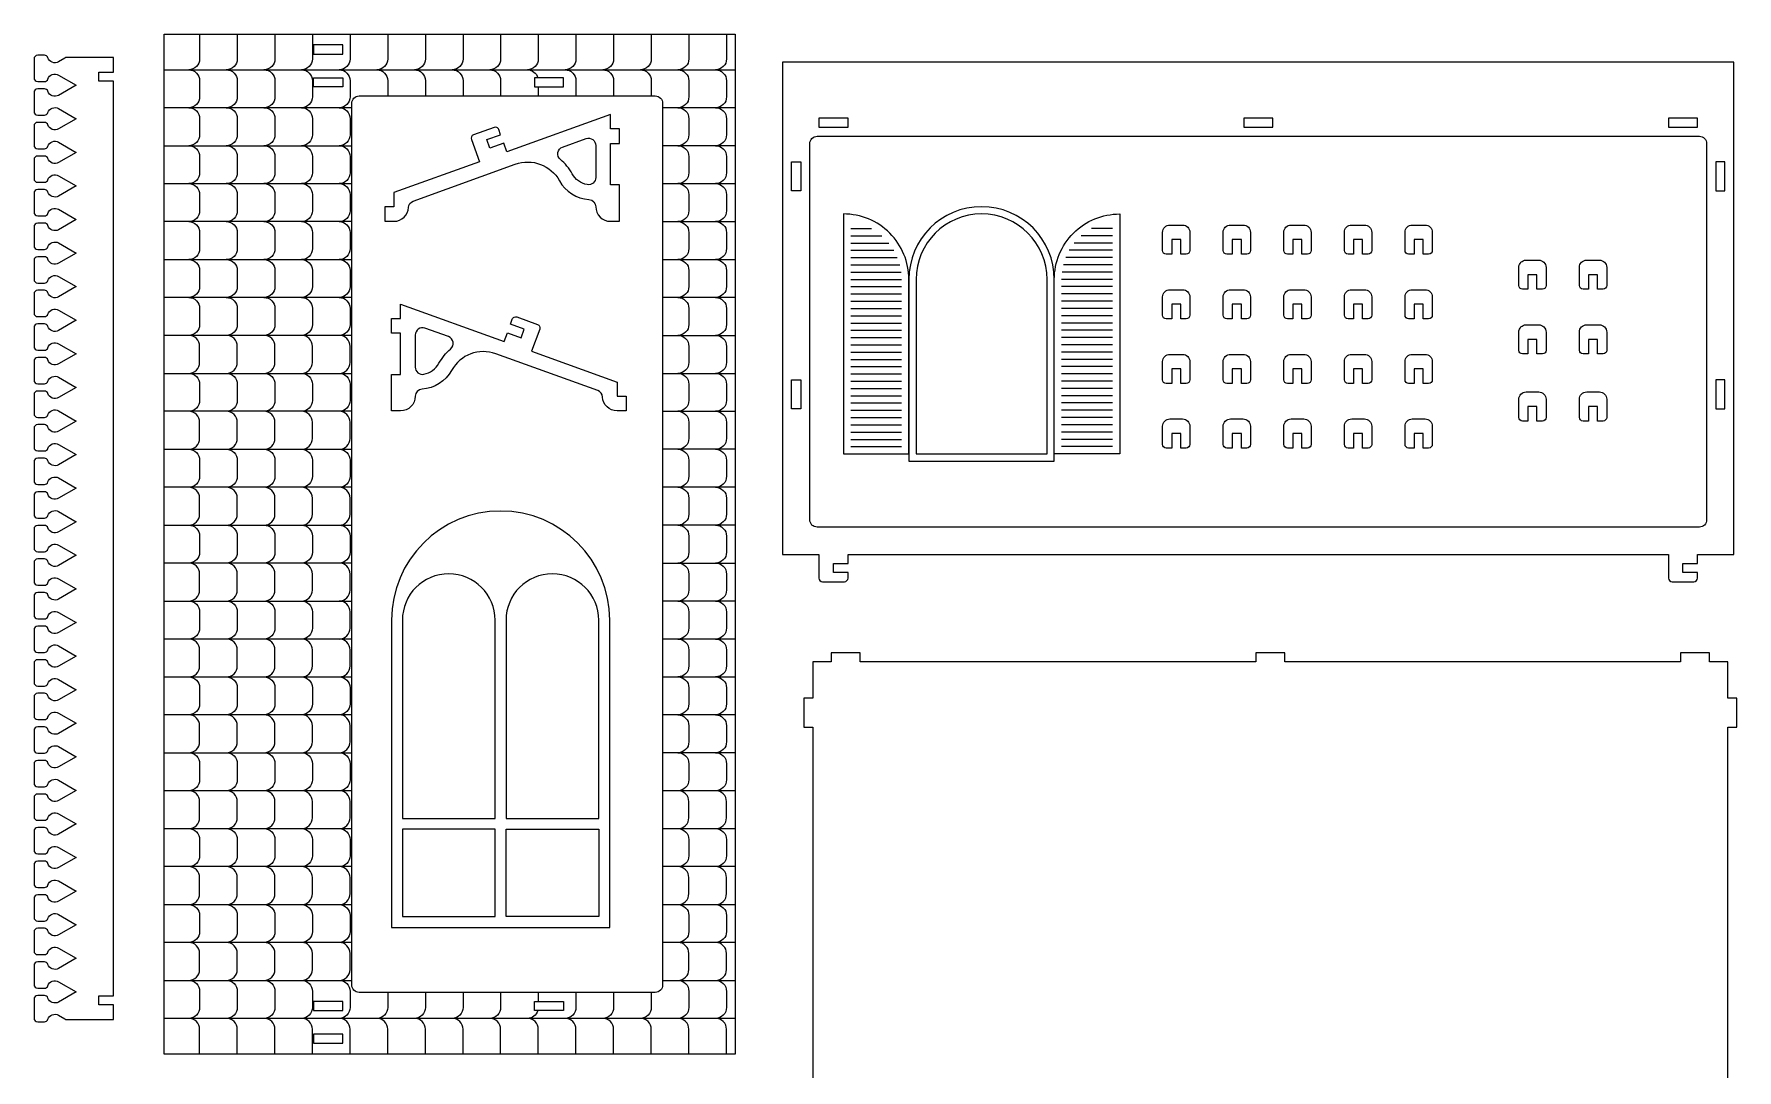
# Model space of a CAD drawing. Extents: x 2899 to 7450, y 515 to 3449.
# Drawn here: x 5197 to 7444, y 2081 to 3449 of the extents above; entities that cross this region are included whole.
import ezdxf

# ---------------------------------------------------------------- set-up
doc = ezdxf.new("R2010")
doc.units = 0
doc.header["$MEASUREMENT"] = 0
doc.layers.add('LAYER1', color=18, linetype='CONTINUOUS')

msp = doc.modelspace()

# ---------------------------------------------------------------- linework, layer by layer
at = {"layer": 'LAYER1'}
for points in [[(6122.2, 2101.7), (5368.2, 2101.7), (5368.2, 3448.6), (6122.2, 3448.6)], [(5604, 3422.2), (5604, 3434.2), (5565.6, 3434.2), (5565.6, 3422.2)], [(5604, 3391), (5604, 3379), (5565.6, 3379), (5565.6, 3391)], [(5895.5, 3379), (5895.5, 3391), (5857.1, 3391), (5857.1, 3379)], [(6232.6, 3337.6), (6232.6, 3325.6), (6271, 3325.6), (6271, 3337.6)], [(6793.3, 3337.6), (6793.3, 3325.6), (6831.7, 3325.6), (6831.7, 3337.6)], [(7353.9, 3337.6), (7353.9, 3325.6), (7392.3, 3325.6), (7392.3, 3337.6)], [(6196.6, 3280), (6208.6, 3280), (6208.6, 3241.6), (6196.6, 3241.6)], [(7428.3, 3280), (7416.3, 3280), (7416.3, 3241.6), (7428.3, 3241.6)], [(6196.6, 2992), (6208.6, 2992), (6208.6, 2953.6), (6196.6, 2953.6)], [(7428.3, 2992), (7416.3, 2992), (7416.3, 2953.6), (7428.3, 2953.6)], [(5682.8, 2283.5), (5805.2, 2283.5), (5805.2, 2398.7), (5682.8, 2398.7)], [(5819.6, 2283.5), (5819.6, 2398.7), (5942, 2398.7), (5942, 2283.5)], [(5604, 2159.3), (5604, 2171.3), (5565.6, 2171.3), (5565.6, 2159.3)], [(5895.5, 2171.3), (5895.5, 2159.3), (5857.1, 2159.3), (5857.1, 2171.3)], [(5604, 2116.1), (5604, 2128.1), (5565.6, 2128.1), (5565.6, 2116.1)]]:
    msp.add_lwpolyline(points, close=True, dxfattribs=at)
for points in [[(5415.1, 3448.6), (5415.1, 3415.8, -0.414214), (5400.7, 3401.4)], [(5464.8, 3448.6), (5464.8, 3415.8, -0.414214), (5450.4, 3401.4)], [(5514.5, 3448.6), (5514.5, 3415.8, -0.414214), (5500.1, 3401.4)], [(5564.1, 3448.6), (5564.1, 3415.8, -0.414214), (5549.7, 3401.4)], [(5613.8, 3448.6), (5613.8, 3415.8, -0.414214), (5599.4, 3401.4)], [(5663.5, 3448.6), (5663.5, 3415.8, -0.414214), (5649.1, 3401.4)], [(5713.2, 3448.6), (5713.2, 3415.8, -0.414214), (5698.8, 3401.4)], [(5762.9, 3448.6), (5762.9, 3415.8, -0.414214), (5748.5, 3401.4)], [(5812.5, 3448.6), (5812.5, 3415.8, -0.414214), (5798.1, 3401.4)], [(5862.2, 3448.6), (5862.2, 3415.8, -0.414214), (5847.8, 3401.4)], [(5911.9, 3448.6), (5911.9, 3415.8, -0.414214), (5897.5, 3401.4)], [(5961.6, 3448.6), (5961.6, 3415.8, -0.414214), (5947.2, 3401.4)], [(6011.3, 3448.6), (6011.3, 3415.8, -0.414214), (5996.9, 3401.4)], [(6060.9, 3448.6), (6060.9, 3415.8, -0.414214), (6046.5, 3401.4)], [(6110.6, 3448.6), (6110.6, 3415.8, -0.414214), (6096.2, 3401.4)], [(5400.7, 3401.4, -0.414214), (5415.1, 3387), (5415.1, 3365.7, -0.414214), (5400.7, 3351.3)], [(5450.4, 3401.4, -0.414214), (5464.8, 3387), (5464.8, 3365.7, -0.414214), (5450.4, 3351.3)], [(5500.1, 3401.4, -0.414214), (5514.5, 3387), (5514.5, 3365.7, -0.414214), (5500.1, 3351.3)], [(5549.7, 3401.4, -0.414214), (5564.1, 3387), (5564.1, 3365.7, -0.414214), (5549.7, 3351.3)], [(5599.4, 3401.4, -0.414214), (5613.8, 3387), (5613.8, 3365.7, -0.414214), (5599.4, 3351.3)], [(5649.1, 3401.4, -0.414214), (5663.5, 3387), (5663.5, 3367)], [(5698.8, 3401.4, -0.414214), (5713.2, 3387), (5713.2, 3367)], [(5748.5, 3401.4, -0.414214), (5762.9, 3387), (5762.9, 3367)], [(5798.1, 3401.4, -0.414214), (5812.5, 3387), (5812.5, 3367)], [(5847.8, 3401.4, -0.332931), (5861.6, 3391)], [(5897.5, 3401.4, -0.414214), (5911.9, 3387), (5911.9, 3367)], [(5947.2, 3401.4, -0.414214), (5961.6, 3387), (5961.6, 3367)], [(5996.9, 3401.4, -0.414214), (6011.3, 3387), (6011.3, 3367)], [(6046.5, 3401.4, -0.414214), (6060.9, 3387), (6060.9, 3365.7, -0.414214), (6046.5, 3351.3)], [(6096.2, 3401.4, -0.414214), (6110.6, 3387), (6110.6, 3365.7, -0.414214), (6096.2, 3351.3)], [(5400.7, 3351.3, -0.414214), (5415.1, 3336.9), (5415.1, 3315.6, -0.414214), (5400.7, 3301.2)], [(5450.4, 3351.3, -0.414214), (5464.8, 3336.9), (5464.8, 3315.6, -0.414214), (5450.4, 3301.2)], [(5500.1, 3351.3, -0.414214), (5514.5, 3336.9), (5514.5, 3315.6, -0.414214), (5500.1, 3301.2)], [(5549.7, 3351.3, -0.414214), (5564.1, 3336.9), (5564.1, 3315.6, -0.414214), (5549.7, 3301.2)], [(5599.4, 3351.3, -0.414214), (5613.8, 3336.9), (5613.8, 3315.6, -0.414214), (5599.4, 3301.2)], [(6046.5, 3351.3, -0.414214), (6060.9, 3336.9), (6060.9, 3315.6, -0.414214), (6046.5, 3301.2)], [(6096.2, 3351.3, -0.414214), (6110.6, 3336.9), (6110.6, 3315.6, -0.414214), (6096.2, 3301.2)], [(5400.7, 3301.2, -0.414214), (5415.1, 3286.8), (5415.1, 3265.5, -0.414214), (5400.7, 3251.1)], [(5450.4, 3301.2, -0.414214), (5464.8, 3286.8), (5464.8, 3265.5, -0.414214), (5450.4, 3251.1)], [(5500.1, 3301.2, -0.414214), (5514.5, 3286.8), (5514.5, 3265.5, -0.414214), (5500.1, 3251.1)], [(5549.7, 3301.2, -0.414214), (5564.1, 3286.8), (5564.1, 3265.5, -0.414214), (5549.7, 3251.1)], [(5599.4, 3301.2, -0.414214), (5613.8, 3286.8), (5613.8, 3265.5, -0.414214), (5599.4, 3251.1)], [(6046.5, 3301.2, -0.414214), (6060.9, 3286.8), (6060.9, 3265.5, -0.414214), (6046.5, 3251.1)], [(6096.2, 3301.2, -0.414214), (6110.6, 3286.8), (6110.6, 3265.5, -0.414214), (6096.2, 3251.1)], [(5400.7, 3251.1, -0.414214), (5415.1, 3236.7), (5415.1, 3215.4, -0.414214), (5400.7, 3201)], [(5450.4, 3251.1, -0.414214), (5464.8, 3236.7), (5464.8, 3215.4, -0.414214), (5450.4, 3201)], [(5500.1, 3251.1, -0.414214), (5514.5, 3236.7), (5514.5, 3215.4, -0.414214), (5500.1, 3201)], [(5549.7, 3251.1, -0.414214), (5564.1, 3236.7), (5564.1, 3215.4, -0.414214), (5549.7, 3201)], [(5599.4, 3251.1, -0.414214), (5613.8, 3236.7), (5613.8, 3215.4, -0.414214), (5599.4, 3201)], [(6046.5, 3251.1, -0.414214), (6060.9, 3236.7), (6060.9, 3215.4, -0.414214), (6046.5, 3201)], [(6096.2, 3251.1, -0.414214), (6110.6, 3236.7), (6110.6, 3215.4, -0.414214), (6096.2, 3201)], [(5400.7, 3201, -0.414214), (5415.1, 3186.6), (5415.1, 3165.3, -0.414214), (5400.7, 3150.9)], [(5450.4, 3201, -0.414214), (5464.8, 3186.6), (5464.8, 3165.3, -0.414214), (5450.4, 3150.9)], [(5500.1, 3201, -0.414214), (5514.5, 3186.6), (5514.5, 3165.3, -0.414214), (5500.1, 3150.9)], [(5549.7, 3201, -0.414214), (5564.1, 3186.6), (5564.1, 3165.3, -0.414214), (5549.7, 3150.9)], [(5599.4, 3201, -0.414214), (5613.8, 3186.6), (5613.8, 3165.3, -0.414214), (5599.4, 3150.9)], [(6046.5, 3201, -0.414214), (6060.9, 3186.6), (6060.9, 3165.3, -0.414214), (6046.5, 3150.9)], [(6096.2, 3201, -0.414214), (6110.6, 3186.6), (6110.6, 3165.3, -0.414214), (6096.2, 3150.9)], [(5400.7, 3150.9, -0.414214), (5415.1, 3136.5), (5415.1, 3115.2, -0.414214), (5400.7, 3100.8)], [(5450.4, 3150.9, -0.414214), (5464.8, 3136.5), (5464.8, 3115.2, -0.414214), (5450.4, 3100.8)], [(5500.1, 3150.9, -0.414214), (5514.5, 3136.5), (5514.5, 3115.2, -0.414214), (5500.1, 3100.8)], [(5549.7, 3150.9, -0.414214), (5564.1, 3136.5), (5564.1, 3115.2, -0.414214), (5549.7, 3100.8)], [(5599.4, 3150.9, -0.414214), (5613.8, 3136.5), (5613.8, 3115.2, -0.414214), (5599.4, 3100.8)], [(6046.5, 3150.9, -0.414214), (6060.9, 3136.5), (6060.9, 3115.2, -0.414214), (6046.5, 3100.8)], [(6096.2, 3150.9, -0.414214), (6110.6, 3136.5), (6110.6, 3115.2, -0.414214), (6096.2, 3100.8)], [(5400.7, 3100.8, -0.414214), (5415.1, 3086.4), (5415.1, 3065.1, -0.414214), (5400.7, 3050.7)], [(5450.4, 3100.8, -0.414214), (5464.8, 3086.4), (5464.8, 3065.1, -0.414214), (5450.4, 3050.7)], [(5500.1, 3100.8, -0.414214), (5514.5, 3086.4), (5514.5, 3065.1, -0.414214), (5500.1, 3050.7)], [(5549.7, 3100.8, -0.414214), (5564.1, 3086.4), (5564.1, 3065.1, -0.414214), (5549.7, 3050.7)], [(5599.4, 3100.8, -0.414214), (5613.8, 3086.4), (5613.8, 3065.1, -0.414214), (5599.4, 3050.7)], [(6046.5, 3100.8, -0.414214), (6060.9, 3086.4), (6060.9, 3065.1, -0.414214), (6046.5, 3050.7)], [(6096.2, 3100.8, -0.414214), (6110.6, 3086.4), (6110.6, 3065.1, -0.414214), (6096.2, 3050.7)], [(5400.7, 3000.6, 0.414214), (5415.1, 3015), (5415.1, 3036.3, 0.414214), (5400.7, 3050.7)], [(5450.4, 3000.6, 0.414214), (5464.8, 3015), (5464.8, 3036.3, 0.414214), (5450.4, 3050.7)], [(5500.1, 3000.6, 0.414214), (5514.5, 3015), (5514.5, 3036.3, 0.414214), (5500.1, 3050.7)], [(5549.7, 3000.6, 0.414214), (5564.1, 3015), (5564.1, 3036.3, 0.414214), (5549.7, 3050.7)], [(5599.4, 3000.6, 0.414214), (5613.8, 3015), (5613.8, 3036.3, 0.414214), (5599.4, 3050.7)], [(6046.5, 3050.7, -0.414214), (6060.9, 3036.3), (6060.9, 3015, -0.414214), (6046.5, 3000.6)], [(6096.2, 3050.7, -0.414214), (6110.6, 3036.3), (6110.6, 3015, -0.414214), (6096.2, 3000.6)], [(5400.7, 3000.6, -0.414214), (5415.1, 2986.2), (5415.1, 2964.9, -0.414214), (5400.7, 2950.5)], [(5450.4, 3000.6, -0.414214), (5464.8, 2986.2), (5464.8, 2964.9, -0.414214), (5450.4, 2950.5)], [(5500.1, 3000.6, -0.414214), (5514.5, 2986.2), (5514.5, 2964.9, -0.414214), (5500.1, 2950.5)], [(5549.7, 3000.6, -0.414214), (5564.1, 2986.2), (5564.1, 2964.9, -0.414214), (5549.7, 2950.5)], [(5599.4, 3000.6, -0.414214), (5613.8, 2986.2), (5613.8, 2964.9, -0.414214), (5599.4, 2950.5)], [(6046.5, 3000.6, -0.414214), (6060.9, 2986.2), (6060.9, 2964.9, -0.414214), (6046.5, 2950.5)], [(6096.2, 3000.6, -0.414214), (6110.6, 2986.2), (6110.6, 2964.9, -0.414214), (6096.2, 2950.5)], [(5400.7, 2900.4, 0.414214), (5415.1, 2914.8), (5415.1, 2936.1, 0.414214), (5400.7, 2950.5)], [(5450.4, 2900.4, 0.414214), (5464.8, 2914.8), (5464.8, 2936.1, 0.414214), (5450.4, 2950.5)], [(5500.1, 2900.4, 0.414214), (5514.5, 2914.8), (5514.5, 2936.1, 0.414214), (5500.1, 2950.5)], [(5549.7, 2900.4, 0.414214), (5564.1, 2914.8), (5564.1, 2936.1, 0.414214), (5549.7, 2950.5)], [(5599.4, 2900.4, 0.414214), (5613.8, 2914.8), (5613.8, 2936.1, 0.414214), (5599.4, 2950.5)], [(6046.5, 2950.5, -0.414214), (6060.9, 2936.1), (6060.9, 2914.8, -0.414214), (6046.5, 2900.4)], [(6096.2, 2950.5, -0.414214), (6110.6, 2936.1), (6110.6, 2914.8, -0.414214), (6096.2, 2900.4)], [(5400.7, 2900.4, -0.414214), (5415.1, 2886), (5415.1, 2864.7, -0.414214), (5400.7, 2850.3)], [(5450.4, 2900.4, -0.414214), (5464.8, 2886), (5464.8, 2864.7, -0.414214), (5450.4, 2850.3)], [(5500.1, 2900.4, -0.414214), (5514.5, 2886), (5514.5, 2864.7, -0.414214), (5500.1, 2850.3)], [(5549.7, 2900.4, -0.414214), (5564.1, 2886), (5564.1, 2864.7, -0.414214), (5549.7, 2850.3)], [(5599.4, 2900.4, -0.414214), (5613.8, 2886), (5613.8, 2864.7, -0.414214), (5599.4, 2850.3)], [(6046.5, 2900.4, -0.414214), (6060.9, 2886), (6060.9, 2864.7, -0.414214), (6046.5, 2850.3)], [(6096.2, 2900.4, -0.414214), (6110.6, 2886), (6110.6, 2864.7, -0.414214), (6096.2, 2850.3)], [(5400.7, 2800.2, 0.414214), (5415.1, 2814.6), (5415.1, 2835.9, 0.414214), (5400.7, 2850.3)], [(5450.4, 2800.2, 0.414214), (5464.8, 2814.6), (5464.8, 2835.9, 0.414214), (5450.4, 2850.3)], [(5500.1, 2800.2, 0.414214), (5514.5, 2814.6), (5514.5, 2835.9, 0.414214), (5500.1, 2850.3)], [(5549.7, 2800.2, 0.414214), (5564.1, 2814.6), (5564.1, 2835.9, 0.414214), (5549.7, 2850.3)], [(5599.4, 2800.2, 0.414214), (5613.8, 2814.6), (5613.8, 2835.9, 0.414214), (5599.4, 2850.3)], [(6046.5, 2850.3, -0.414214), (6060.9, 2835.9), (6060.9, 2814.6, -0.414214), (6046.5, 2800.2)], [(6096.2, 2850.3, -0.414214), (6110.6, 2835.9), (6110.6, 2814.6, -0.414214), (6096.2, 2800.2)], [(5400.7, 2800.2, -0.414214), (5415.1, 2785.8), (5415.1, 2764.5, -0.414214), (5400.7, 2750.1)], [(5450.4, 2800.2, -0.414214), (5464.8, 2785.8), (5464.8, 2764.5, -0.414214), (5450.4, 2750.1)], [(5500.1, 2800.2, -0.414214), (5514.5, 2785.8), (5514.5, 2764.5, -0.414214), (5500.1, 2750.1)], [(5549.7, 2800.2, -0.414214), (5564.1, 2785.8), (5564.1, 2764.5, -0.414214), (5549.7, 2750.1)], [(5599.4, 2800.2, -0.414214), (5613.8, 2785.8), (5613.8, 2764.5, -0.414214), (5599.4, 2750.1)], [(6046.5, 2800.2, -0.414214), (6060.9, 2785.8), (6060.9, 2764.5, -0.414214), (6046.5, 2750.1)], [(6096.2, 2800.2, -0.414214), (6110.6, 2785.8), (6110.6, 2764.5, -0.414214), (6096.2, 2750.1)], [(5400.7, 2700, 0.414214), (5415.1, 2714.4), (5415.1, 2735.7, 0.414214), (5400.7, 2750.1)], [(5450.4, 2700, 0.414214), (5464.8, 2714.4), (5464.8, 2735.7, 0.414214), (5450.4, 2750.1)], [(5500.1, 2700, 0.414214), (5514.5, 2714.4), (5514.5, 2735.7, 0.414214), (5500.1, 2750.1)], [(5549.7, 2700, 0.414214), (5564.1, 2714.4), (5564.1, 2735.7, 0.414214), (5549.7, 2750.1)], [(5599.4, 2700, 0.414214), (5613.8, 2714.4), (5613.8, 2735.7, 0.414214), (5599.4, 2750.1)], [(6046.5, 2750.1, -0.414214), (6060.9, 2735.7), (6060.9, 2714.4, -0.414214), (6046.5, 2700)], [(6096.2, 2750.1, -0.414214), (6110.6, 2735.7), (6110.6, 2714.4, -0.414214), (6096.2, 2700)], [(5400.7, 2700, -0.414214), (5415.1, 2685.6), (5415.1, 2664.3, -0.414214), (5400.7, 2649.9)], [(5450.4, 2700, -0.414214), (5464.8, 2685.6), (5464.8, 2664.3, -0.414214), (5450.4, 2649.9)], [(5500.1, 2700, -0.414214), (5514.5, 2685.6), (5514.5, 2664.3, -0.414214), (5500.1, 2649.9)], [(5549.7, 2700, -0.414214), (5564.1, 2685.6), (5564.1, 2664.3, -0.414214), (5549.7, 2649.9)], [(5599.4, 2649.9, 0.414214), (5613.8, 2664.3), (5613.8, 2685.6, 0.414214), (5599.4, 2700)], [(6046.5, 2700, -0.414214), (6060.9, 2685.6), (6060.9, 2664.3, -0.414214), (6046.5, 2649.9)], [(6096.2, 2700, -0.414214), (6110.6, 2685.6), (6110.6, 2664.3, -0.414214), (6096.2, 2649.9)], [(5400.7, 2599.9, 0.414214), (5415.1, 2614.3), (5415.1, 2635.5, 0.414214), (5400.7, 2649.9)], [(5450.4, 2599.9, 0.414214), (5464.8, 2614.3), (5464.8, 2635.5, 0.414214), (5450.4, 2649.9)], [(5500.1, 2599.9, 0.414214), (5514.5, 2614.3), (5514.5, 2635.5, 0.414214), (5500.1, 2649.9)], [(5549.7, 2599.9, 0.414214), (5564.1, 2614.3), (5564.1, 2635.5, 0.414214), (5549.7, 2649.9)], [(5599.4, 2599.9, 0.414214), (5613.8, 2614.3), (5613.8, 2635.5, 0.414214), (5599.4, 2649.9)], [(6046.5, 2649.9, -0.414214), (6060.9, 2635.5), (6060.9, 2614.3, -0.414214), (6046.5, 2599.9)], [(6096.2, 2649.9, -0.414214), (6110.6, 2635.5), (6110.6, 2614.3, -0.414214), (6096.2, 2599.9)], [(5400.7, 2599.9, -0.414214), (5415.1, 2585.5), (5415.1, 2564.2, -0.414214), (5400.7, 2549.8)], [(5450.4, 2599.9, -0.414214), (5464.8, 2585.5), (5464.8, 2564.2, -0.414214), (5450.4, 2549.8)], [(5500.1, 2599.9, -0.414214), (5514.5, 2585.5), (5514.5, 2564.2, -0.414214), (5500.1, 2549.8)], [(5549.7, 2599.9, -0.414214), (5564.1, 2585.5), (5564.1, 2564.2, -0.414214), (5549.7, 2549.8)], [(5599.4, 2599.9, -0.414214), (5613.8, 2585.5), (5613.8, 2564.2, -0.414214), (5599.4, 2549.8)], [(6046.5, 2599.9, -0.414214), (6060.9, 2585.5), (6060.9, 2564.2, -0.414214), (6046.5, 2549.8)], [(6096.2, 2599.9, -0.414214), (6110.6, 2585.5), (6110.6, 2564.2, -0.414214), (6096.2, 2549.8)], [(5400.7, 2499.7, 0.414214), (5415.1, 2514.1), (5415.1, 2535.4, 0.414214), (5400.7, 2549.8)], [(5450.4, 2499.7, 0.414214), (5464.8, 2514.1), (5464.8, 2535.4, 0.414214), (5450.4, 2549.8)], [(5500.1, 2499.7, 0.414214), (5514.5, 2514.1), (5514.5, 2535.4, 0.414214), (5500.1, 2549.8)], [(5549.7, 2499.7, 0.414214), (5564.1, 2514.1), (5564.1, 2535.4, 0.414214), (5549.7, 2549.8)], [(5599.4, 2499.7, 0.414214), (5613.8, 2514.1), (5613.8, 2535.4, 0.414214), (5599.4, 2549.8)], [(6046.5, 2549.8, -0.414214), (6060.9, 2535.4), (6060.9, 2514.1, -0.414214), (6046.5, 2499.7)], [(6096.2, 2549.8, -0.414214), (6110.6, 2535.4), (6110.6, 2514.1, -0.414214), (6096.2, 2499.7)], [(5400.7, 2499.7, -0.414214), (5415.1, 2485.3), (5415.1, 2464, -0.414214), (5400.7, 2449.6)], [(5450.4, 2499.7, -0.414214), (5464.8, 2485.3), (5464.8, 2464, -0.414214), (5450.4, 2449.6)], [(5500.1, 2499.7, -0.414214), (5514.5, 2485.3), (5514.5, 2464, -0.414214), (5500.1, 2449.6)], [(5549.7, 2499.7, -0.414214), (5564.1, 2485.3), (5564.1, 2464, -0.414214), (5549.7, 2449.6)], [(5599.4, 2499.7, -0.414214), (5613.8, 2485.3), (5613.8, 2464, -0.414214), (5599.4, 2449.6)], [(6046.5, 2499.7, -0.414214), (6060.9, 2485.3), (6060.9, 2464, -0.414214), (6046.5, 2449.6)], [(6096.2, 2499.7, -0.414214), (6110.6, 2485.3), (6110.6, 2464, -0.414214), (6096.2, 2449.6)], [(5400.7, 2399.5, 0.414214), (5415.1, 2413.9), (5415.1, 2435.2, 0.414214), (5400.7, 2449.6)], [(5450.4, 2399.5, 0.414214), (5464.8, 2413.9), (5464.8, 2435.2, 0.414214), (5450.4, 2449.6)], [(5500.1, 2399.5, 0.414214), (5514.5, 2413.9), (5514.5, 2435.2, 0.414214), (5500.1, 2449.6)], [(5549.7, 2399.5, 0.414214), (5564.1, 2413.9), (5564.1, 2435.2, 0.414214), (5549.7, 2449.6)], [(5599.4, 2399.5, 0.414214), (5613.8, 2413.9), (5613.8, 2435.2, 0.414214), (5599.4, 2449.6)], [(6046.5, 2399.5, 0.414214), (6060.9, 2413.9), (6060.9, 2435.2, 0.414214), (6046.5, 2449.6)], [(6096.2, 2399.5, 0.414214), (6110.6, 2413.9), (6110.6, 2435.2, 0.414214), (6096.2, 2449.6)], [(5400.7, 2399.5, -0.414214), (5415.1, 2385.1), (5415.1, 2363.8, -0.414214), (5400.7, 2349.4)], [(5450.4, 2399.5, -0.414214), (5464.8, 2385.1), (5464.8, 2363.8, -0.414214), (5450.4, 2349.4)], [(5500.1, 2399.5, -0.414214), (5514.5, 2385.1), (5514.5, 2363.8, -0.414214), (5500.1, 2349.4)], [(5549.7, 2399.5, -0.414214), (5564.1, 2385.1), (5564.1, 2363.8, -0.414214), (5549.7, 2349.4)], [(5599.4, 2399.5, -0.414214), (5613.8, 2385.1), (5613.8, 2363.8, -0.414214), (5599.4, 2349.4)], [(6046.5, 2399.5, -0.414214), (6060.9, 2385.1), (6060.9, 2363.8, -0.414214), (6046.5, 2349.4)], [(6096.2, 2399.5, -0.414214), (6110.6, 2385.1), (6110.6, 2363.8, -0.414214), (6096.2, 2349.4)], [(5400.7, 2299.3, 0.414214), (5415.1, 2313.7), (5415.1, 2335, 0.414214), (5400.7, 2349.4)], [(5450.4, 2299.3, 0.414214), (5464.8, 2313.7), (5464.8, 2335, 0.414214), (5450.4, 2349.4)], [(5500.1, 2299.3, 0.414214), (5514.5, 2313.7), (5514.5, 2335, 0.414214), (5500.1, 2349.4)], [(5549.7, 2299.3, 0.414214), (5564.1, 2313.7), (5564.1, 2335, 0.414214), (5549.7, 2349.4)], [(5599.4, 2299.3, 0.414214), (5613.8, 2313.7), (5613.8, 2335, 0.414214), (5599.4, 2349.4)], [(6046.5, 2299.3, 0.414214), (6060.9, 2313.7), (6060.9, 2335, 0.414214), (6046.5, 2349.4)], [(6096.2, 2299.3, 0.414214), (6110.6, 2313.7), (6110.6, 2335, 0.414214), (6096.2, 2349.4)], [(5400.7, 2299.3, -0.414214), (5415.1, 2284.9), (5415.1, 2263.6, -0.414214), (5400.7, 2249.2)], [(5450.4, 2299.3, -0.414214), (5464.8, 2284.9), (5464.8, 2263.6, -0.414214), (5450.4, 2249.2)], [(5500.1, 2299.3, -0.414214), (5514.5, 2284.9), (5514.5, 2263.6, -0.414214), (5500.1, 2249.2)], [(5549.7, 2299.3, -0.414214), (5564.1, 2284.9), (5564.1, 2263.6, -0.414214), (5549.7, 2249.2)], [(5599.4, 2299.3, -0.414214), (5613.8, 2284.9), (5613.8, 2263.6, -0.414214), (5599.4, 2249.2)], [(6046.5, 2299.3, -0.414214), (6060.9, 2284.9), (6060.9, 2263.6, -0.414214), (6046.5, 2249.2)], [(6096.2, 2299.3, -0.414214), (6110.6, 2284.9), (6110.6, 2263.6, -0.414214), (6096.2, 2249.2)], [(5400.7, 2199.1, 0.414214), (5415.1, 2213.5), (5415.1, 2234.8, 0.414214), (5400.7, 2249.2)], [(5450.4, 2199.1, 0.414214), (5464.8, 2213.5), (5464.8, 2234.8, 0.414214), (5450.4, 2249.2)], [(5500.1, 2199.1, 0.414214), (5514.5, 2213.5), (5514.5, 2234.8, 0.414214), (5500.1, 2249.2)], [(5549.7, 2199.1, 0.414214), (5564.1, 2213.5), (5564.1, 2234.8, 0.414214), (5549.7, 2249.2)], [(5599.4, 2199.1, 0.414214), (5613.8, 2213.5), (5613.8, 2234.8, 0.414214), (5599.4, 2249.2)], [(6046.5, 2199.1, 0.414214), (6060.9, 2213.5), (6060.9, 2234.8, 0.414214), (6046.5, 2249.2)], [(6096.2, 2199.1, 0.414214), (6110.6, 2213.5), (6110.6, 2234.8, 0.414214), (6096.2, 2249.2)], [(5400.7, 2199.1, -0.414214), (5415.1, 2184.7), (5415.1, 2163.4, -0.414214), (5400.7, 2149)], [(5450.4, 2199.1, -0.414214), (5464.8, 2184.7), (5464.8, 2163.4, -0.414214), (5450.4, 2149)], [(5500.1, 2199.1, -0.414214), (5514.5, 2184.7), (5514.5, 2163.4, -0.414214), (5500.1, 2149)], [(5549.7, 2199.1, -0.414214), (5564.1, 2184.7), (5564.1, 2163.4, -0.414214), (5549.7, 2149)], [(5599.4, 2199.1, -0.414214), (5613.8, 2184.7), (5613.8, 2163.4, -0.414214), (5599.4, 2149)], [(5663.5, 2183.3), (5663.5, 2163.4, -0.414214), (5649.1, 2149)], [(5713.2, 2183.3), (5713.2, 2163.4, -0.414214), (5698.8, 2149)], [(5762.9, 2183.3), (5762.9, 2163.4, -0.414214), (5748.5, 2149)], [(5812.5, 2183.3), (5812.5, 2163.4, -0.414214), (5798.1, 2149)], [(5911.9, 2183.3), (5911.9, 2163.4, -0.414214), (5897.5, 2149)], [(5961.6, 2183.3), (5961.6, 2163.4, -0.414214), (5947.2, 2149)], [(6011.3, 2183.3), (6011.3, 2163.4, -0.414214), (5996.9, 2149)], [(6046.5, 2199.1, -0.414214), (6060.9, 2184.7), (6060.9, 2163.4, -0.414214), (6046.5, 2149)], [(6096.2, 2199.1, -0.414214), (6110.6, 2184.7), (6110.6, 2163.4, -0.414214), (6096.2, 2149)], [(5861.6, 2159.3, -0.332931), (5847.8, 2149)], [(5415.1, 2101.7), (5415.1, 2134.6, 0.414214), (5400.7, 2149)], [(5464.8, 2101.7), (5464.8, 2134.6, 0.414214), (5450.4, 2149)], [(5514.5, 2101.7), (5514.5, 2134.6, 0.414214), (5500.1, 2149)], [(5564.1, 2101.7), (5564.1, 2134.6, 0.414214), (5549.7, 2149)], [(5613.8, 2101.7), (5613.8, 2134.6, 0.414214), (5599.4, 2149)], [(5663.5, 2101.7), (5663.5, 2134.6, 0.414214), (5649.1, 2149)], [(5713.2, 2101.7), (5713.2, 2134.6, 0.414214), (5698.8, 2149)], [(5762.9, 2101.7), (5762.9, 2134.6, 0.414214), (5748.5, 2149)], [(5812.5, 2101.7), (5812.5, 2134.6, 0.414214), (5798.1, 2149)], [(5862.2, 2101.7), (5862.2, 2134.6, 0.414214), (5847.8, 2149)], [(5911.9, 2101.7), (5911.9, 2134.6, 0.414214), (5897.5, 2149)], [(5961.6, 2101.7), (5961.6, 2134.6, 0.414214), (5947.2, 2149)], [(6011.3, 2101.7), (6011.3, 2134.6, 0.414214), (5996.9, 2149)], [(6060.9, 2101.7), (6060.9, 2134.6, 0.414214), (6046.5, 2149)], [(6110.6, 2101.7), (6110.6, 2134.6, 0.414214), (6096.2, 2149)]]:
    msp.add_lwpolyline(points, format="xyb", dxfattribs=at)
for points in [[(5228.9, 3412, -0.475677), (5215, 3417.3, 0.32375), (5210.4, 3420.6), (5201.4, 3420.6, 0.414214), (5196.6, 3415.8), (5196.6, 3390.7, 0.414214), (5201.4, 3385.9), (5210.4, 3385.9, 0.32375), (5215, 3389.2, -0.475677), (5228.9, 3394.5), (5252.1, 3381.1), (5228.9, 3367.7, -0.475677), (5215, 3373, 0.32375), (5210.4, 3376.3), (5201.4, 3376.3, 0.414214), (5196.6, 3371.5), (5196.6, 3346.4, 0.414214), (5201.4, 3341.6), (5210.4, 3341.6, 0.32375), (5215, 3344.9, -0.475677), (5228.9, 3350.2), (5252.1, 3336.8), (5228.9, 3323.4, -0.475677), (5215, 3328.7, 0.32375), (5210.4, 3332), (5201.4, 3332, 0.414214), (5196.6, 3327.2), (5196.6, 3302, 0.414214), (5201.4, 3297.2), (5210.4, 3297.2, 0.32375), (5215, 3300.5, -0.475677), (5228.9, 3305.8), (5252.1, 3292.4), (5228.9, 3279, -0.475677), (5215, 3284.3, 0.32375), (5210.4, 3287.6), (5201.4, 3287.6, 0.414214), (5196.6, 3282.8), (5196.6, 3257.7, 0.414214), (5201.4, 3252.9), (5210.4, 3252.9, 0.32375), (5215, 3256.2, -0.475677), (5228.9, 3261.5), (5252.1, 3248.1), (5228.9, 3234.7, -0.475677), (5215, 3240, 0.32375), (5210.4, 3243.3), (5201.4, 3243.3, 0.414214), (5196.6, 3238.5), (5196.6, 3213.4, 0.414214), (5201.4, 3208.6), (5210.4, 3208.6, 0.32375), (5215, 3211.8, -0.475677), (5228.9, 3217.2), (5252.1, 3203.8), (5228.9, 3190.3, -0.475677), (5215, 3195.7, 0.32375), (5210.4, 3199), (5201.4, 3199, 0.414214), (5196.6, 3194.2), (5196.6, 3169, 0.414214), (5201.4, 3164.2), (5210.4, 3164.2, 0.32375), (5215, 3167.5, -0.475677), (5228.9, 3172.8), (5252.1, 3159.4), (5228.9, 3146, -0.475677), (5215, 3151.3, 0.32375), (5210.4, 3154.6), (5201.4, 3154.6, 0.414214), (5196.6, 3149.8), (5196.6, 3124.7, 0.414214), (5201.4, 3119.9), (5210.4, 3119.9, 0.32375), (5215, 3123.2, -0.475677), (5228.9, 3128.5), (5252.1, 3115.1), (5228.9, 3101.7, -0.475677), (5215, 3107, 0.32375), (5210.4, 3110.3), (5201.4, 3110.3, 0.414214), (5196.6, 3105.5), (5196.6, 3080.3, 0.414214), (5201.4, 3075.5), (5210.4, 3075.5, 0.32375), (5215, 3078.8, -0.475677), (5228.9, 3084.1), (5252.1, 3070.7), (5228.9, 3057.3, -0.475677), (5215, 3062.6, 0.32375), (5210.4, 3065.9), (5201.4, 3065.9, 0.414214), (5196.6, 3061.1), (5196.6, 3036, 0.414214), (5201.4, 3031.2), (5210.4, 3031.2, 0.32375), (5215, 3034.5, -0.475677), (5228.9, 3039.8), (5252.1, 3026.4), (5228.9, 3013, -0.475677), (5215, 3018.3, 0.32375), (5210.4, 3021.6), (5201.4, 3021.6, 0.414214), (5196.6, 3016.8), (5196.6, 2991.7, 0.414214), (5201.4, 2986.9), (5210.4, 2986.9, 0.32375), (5215, 2990.2, -0.475677), (5228.9, 2995.5), (5252.1, 2982.1), (5228.9, 2968.7, -0.475677), (5215, 2974, 0.32375), (5210.4, 2977.3), (5201.4, 2977.3, 0.414214), (5196.6, 2972.5), (5196.6, 2947.3, 0.414214), (5201.4, 2942.5), (5210.4, 2942.5, 0.32375), (5215, 2945.8, -0.475677), (5228.9, 2951.1), (5252.1, 2937.7), (5228.9, 2924.3, -0.475677), (5215, 2929.6, 0.32375), (5210.4, 2932.9), (5201.4, 2932.9, 0.414214), (5196.6, 2928.1), (5196.6, 2903, 0.414214), (5201.4, 2898.2), (5210.4, 2898.2, 0.32375), (5215, 2901.5, -0.475677), (5228.9, 2906.8), (5252.1, 2893.4), (5228.9, 2880, -0.475677), (5215, 2885.3, 0.32375), (5210.4, 2888.6), (5201.4, 2888.6, 0.414214), (5196.6, 2883.8), (5196.6, 2858.7, 0.414214), (5201.4, 2853.9), (5210.4, 2853.9, 0.32375), (5215, 2857.2, -0.475677), (5228.9, 2862.5), (5252.1, 2849.1), (5228.9, 2835.7, -0.475677), (5215, 2841, 0.32375), (5210.4, 2844.3), (5201.4, 2844.3, 0.414214), (5196.6, 2839.5), (5196.6, 2814.3, 0.414214), (5201.4, 2809.5), (5210.4, 2809.5, 0.32375), (5215, 2812.8, -0.475677), (5228.9, 2818.1), (5252.1, 2804.7), (5228.9, 2791.3, -0.475677), (5215, 2796.6, 0.32375), (5210.4, 2799.9), (5201.4, 2799.9, 0.414214), (5196.6, 2795.1), (5196.6, 2770, 0.414214), (5201.4, 2765.2), (5210.4, 2765.2, 0.32375), (5215, 2768.5, -0.475677), (5228.9, 2773.8), (5252.1, 2760.4), (5228.9, 2747, -0.475677), (5215, 2752.3, 0.32375), (5210.4, 2755.6), (5201.4, 2755.6, 0.414214), (5196.6, 2750.8), (5196.6, 2725.7, 0.414214), (5201.4, 2720.9), (5210.4, 2720.9, 0.32375), (5215, 2724.2, -0.475677), (5228.9, 2729.5), (5252.1, 2716.1), (5228.9, 2702.6, -0.475677), (5215, 2708, 0.32375), (5210.4, 2711.3), (5201.4, 2711.3, 0.414214), (5196.6, 2706.5), (5196.6, 2681.3, 0.414214), (5201.4, 2676.5), (5210.4, 2676.5, 0.32375), (5215, 2679.8, -0.475677), (5228.9, 2685.1), (5252.1, 2671.7), (5228.9, 2658.3, -0.475677), (5215, 2663.6, 0.32375), (5210.4, 2666.9), (5201.4, 2666.9, 0.414214), (5196.6, 2662.1), (5196.6, 2637, 0.414214), (5201.4, 2632.2), (5210.4, 2632.2, 0.32375), (5215, 2635.5, -0.475677), (5228.9, 2640.8), (5252.1, 2627.4), (5228.9, 2614, -0.475677), (5215, 2619.3, 0.32375), (5210.4, 2622.6), (5201.4, 2622.6, 0.414214), (5196.6, 2617.8), (5196.6, 2592.6, 0.414214), (5201.4, 2587.8), (5210.4, 2587.8, 0.32375), (5215, 2591.1, -0.475677), (5228.9, 2596.5), (5252.1, 2583), (5228.9, 2569.6, -0.475677), (5215, 2575, 0.32375), (5210.4, 2578.2), (5201.4, 2578.2, 0.414214), (5196.6, 2573.4), (5196.6, 2548.3, 0.414214), (5201.4, 2543.5), (5210.4, 2543.5, 0.32375), (5215, 2546.8, -0.475677), (5228.9, 2552.1), (5252.1, 2538.7), (5228.9, 2525.3, -0.475677), (5215, 2530.6, 0.32375), (5210.4, 2533.9), (5201.4, 2533.9, 0.414214), (5196.6, 2529.1), (5196.6, 2504, 0.414214), (5201.4, 2499.2), (5210.4, 2499.2, 0.32375), (5215, 2502.5, -0.475677), (5228.9, 2507.8), (5252.1, 2494.4), (5228.9, 2481, -0.475677), (5215, 2486.3, 0.32375), (5210.4, 2489.6), (5201.4, 2489.6, 0.414214), (5196.6, 2484.8), (5196.6, 2459.6, 0.414214), (5201.4, 2454.8), (5210.4, 2454.8, 0.32375), (5215, 2458.1, -0.475677), (5228.9, 2463.4), (5252.1, 2450), (5228.9, 2436.6, -0.475677), (5215, 2441.9, 0.32375), (5210.4, 2445.2), (5201.4, 2445.2, 0.414214), (5196.6, 2440.4), (5196.6, 2415.3, 0.414214), (5201.4, 2410.5), (5210.4, 2410.5, 0.32375), (5215, 2413.8, -0.475677), (5228.9, 2419.1), (5252.1, 2405.7), (5228.9, 2392.3, -0.475677), (5215, 2397.6, 0.32375), (5210.4, 2400.9), (5201.4, 2400.9, 0.414214), (5196.6, 2396.1), (5196.6, 2371, 0.414214), (5201.4, 2366.2), (5210.4, 2366.2, 0.32375), (5215, 2369.5, -0.475677), (5228.9, 2374.8), (5252.1, 2361.4), (5228.9, 2348, -0.475677), (5215, 2353.3, 0.32375), (5210.4, 2356.6), (5201.4, 2356.6, 0.414214), (5196.6, 2351.8), (5196.6, 2326.6, 0.414214), (5201.4, 2321.8), (5210.4, 2321.8, 0.32375), (5215, 2325.1, -0.475677), (5228.9, 2330.4), (5252.1, 2317), (5228.9, 2303.6, -0.475677), (5215, 2308.9, 0.32375), (5210.4, 2312.2), (5201.4, 2312.2, 0.414214), (5196.6, 2307.4), (5196.6, 2282.3, 0.414214), (5201.4, 2277.5), (5210.4, 2277.5, 0.32375), (5215, 2280.8, -0.475677), (5228.9, 2286.1), (5252.1, 2272.7), (5228.9, 2259.3, -0.475677), (5215, 2264.6, 0.32375), (5210.4, 2267.9), (5201.4, 2267.9, 0.414214), (5196.6, 2263.1), (5196.6, 2238, 0.414214), (5201.4, 2233.2), (5210.4, 2233.2, 0.32375), (5215, 2236.5, -0.475677), (5228.9, 2241.8), (5252.1, 2228.4), (5228.9, 2215, -0.475677), (5215, 2220.3, 0.32375), (5210.4, 2223.6), (5201.4, 2223.6, 0.414214), (5196.6, 2218.8), (5196.6, 2193.6, 0.414214), (5201.4, 2188.8), (5210.4, 2188.8, 0.32375), (5215, 2192.1, -0.475677), (5228.9, 2197.4), (5252.1, 2184), (5228.9, 2170.6, -0.475677), (5215, 2175.9, 0.32375), (5210.4, 2179.2), (5201.4, 2179.2, 0.414214), (5196.6, 2174.4), (5196.6, 2149.3, 0.414214), (5201.4, 2144.5), (5210.4, 2144.5, 0.32375), (5215, 2147.8, -0.475677), (5228.9, 2153.1), (5237.4, 2148.2, 0.131652), (5239.8, 2147.5), (5301.4, 2147.5), (5301.4, 2166.7), (5282.2, 2166.7), (5282.2, 2178.7), (5301.4, 2178.7), (5301.4, 3386.4), (5282.2, 3386.4), (5282.2, 3398.4), (5301.4, 3398.4), (5301.4, 3417.6), (5239.8, 3417.6, 0.131652), (5237.4, 3417)], [(7440.3, 3411.6), (6184.6, 3411.6), (6184.6, 2761.6), (6232.6, 2761.6), (6232.6, 2730.4, 0.414214), (6237.4, 2725.6), (6266.2, 2725.6, 0.414214), (6271, 2730.4), (6271, 2737.6), (6251.8, 2737.6), (6251.8, 2749.6), (6271, 2749.6), (6271, 2761.6), (7353.9, 2761.6), (7353.9, 2730.4, 0.414214), (7358.7, 2725.6), (7387.5, 2725.6, 0.414214), (7392.3, 2730.4), (7392.3, 2737.6), (7373.1, 2737.6), (7373.1, 2749.6), (7392.3, 2749.6), (7392.3, 2761.6), (7440.3, 2761.6)], [(6026.2, 3357.4), (6026.2, 2192.9, -0.414214), (6016.6, 2183.3), (5625.6, 2183.3, -0.414214), (5616, 2192.9), (5616, 3357.4, -0.414214), (5625.6, 3367), (6016.6, 3367, -0.414214)], [(5810, 3322.5, 0.414214), (5803.8, 3325.4), (5776.7, 3315.6, 0.414214), (5773.8, 3309.4), (5784.4, 3280.1), (5671.7, 3239.3), (5671.7, 3220.6), (5659.7, 3220.6), (5659.7, 3201.4), (5671.7, 3201.4, 0.3991), (5690.9, 3219.6, -0.301728), (5697.2, 3228.1), (5831.8, 3276.8, -0.36851), (5890.1, 3254.9, 0.256171), (5929.1, 3230.2, -0.396051), (5938.1, 3220.6, 0.414214), (5957.3, 3201.4), (5969.3, 3201.4), (5969.3, 3249.4), (5957.3, 3249.4), (5957.3, 3304.1), (5969.3, 3304.1), (5969.3, 3323.3), (5957.3, 3323.3), (5957.3, 3342.5), (5820.6, 3293.1), (5816.5, 3304.4), (5798.4, 3297.9), (5794.3, 3309.2), (5812.4, 3315.7)], [(5938.1, 3301.5), (5938.1, 3259.2, -0.470475), (5926.7, 3249.8, -0.222915), (5906.9, 3264.2, 0.091524), (5891.4, 3283, -0.57735), (5894.3, 3299.4), (5925.2, 3310.5, -0.519833)], [(7404.3, 3304), (7404.3, 2807.2, -0.414214), (7394.7, 2797.6), (6230.2, 2797.6, -0.414214), (6220.6, 2807.2), (6220.6, 3304, -0.414214), (6230.2, 3313.6), (7394.7, 3313.6, -0.414214)], [(6351.3, 3124.7), (6351.3, 2884.7), (6543.3, 2884.7), (6543.3, 3124.7, 1)], [(6264.9, 2894.3), (6351.3, 2894.3), (6351.3, 3124.7, 0.414214), (6264.9, 3211.1)], [(6360.9, 3124.7), (6360.9, 2894.3), (6533.7, 2894.3), (6533.7, 3124.7, 1)], [(6629.7, 2894.3), (6543.3, 2894.3), (6543.3, 3124.7, -0.414214), (6629.7, 3211.1)], [(6686.2, 3162.8), (6686.2, 3186.8, -0.414214), (6695.8, 3196.4), (6712.6, 3196.4, -0.414214), (6722.2, 3186.8), (6722.2, 3162.8, -0.414214), (6717.4, 3158), (6710.2, 3158), (6710.2, 3177.2), (6698.2, 3177.2), (6698.2, 3158), (6691, 3158, -0.414214)], [(6766.2, 3162.8), (6766.2, 3186.8, -0.414214), (6775.8, 3196.4), (6792.6, 3196.4, -0.414214), (6802.2, 3186.8), (6802.2, 3162.8, -0.414214), (6797.4, 3158), (6790.2, 3158), (6790.2, 3177.2), (6778.2, 3177.2), (6778.2, 3158), (6771, 3158, -0.414214)], [(6846.2, 3162.8), (6846.2, 3186.8, -0.414214), (6855.8, 3196.4), (6872.6, 3196.4, -0.414214), (6882.2, 3186.8), (6882.2, 3162.8, -0.414214), (6877.4, 3158), (6870.2, 3158), (6870.2, 3177.2), (6858.2, 3177.2), (6858.2, 3158), (6851, 3158, -0.414214)], [(6926.2, 3162.8), (6926.2, 3186.8, -0.414214), (6935.8, 3196.4), (6952.6, 3196.4, -0.414214), (6962.2, 3186.8), (6962.2, 3162.8, -0.414214), (6957.4, 3158), (6950.2, 3158), (6950.2, 3177.2), (6938.2, 3177.2), (6938.2, 3158), (6931, 3158, -0.414214)], [(7006.2, 3162.8), (7006.2, 3186.8, -0.414214), (7015.8, 3196.4), (7032.6, 3196.4, -0.414214), (7042.2, 3186.8), (7042.2, 3162.8, -0.414214), (7037.4, 3158), (7030.2, 3158), (7030.2, 3177.2), (7018.2, 3177.2), (7018.2, 3158), (7011, 3158, -0.414214)], [(7156.4, 3116.5), (7156.4, 3140.5, -0.414214), (7166, 3150.1), (7182.8, 3150.1, -0.414214), (7192.4, 3140.5), (7192.4, 3116.5, -0.414214), (7187.6, 3111.7), (7180.4, 3111.7), (7180.4, 3130.9), (7168.4, 3130.9), (7168.4, 3111.7), (7161.2, 3111.7, -0.414214)], [(7236.4, 3116.5), (7236.4, 3140.5, -0.414214), (7246, 3150.1), (7262.8, 3150.1, -0.414214), (7272.4, 3140.5), (7272.4, 3116.5, -0.414214), (7267.6, 3111.7), (7260.4, 3111.7), (7260.4, 3130.9), (7248.4, 3130.9), (7248.4, 3111.7), (7241.2, 3111.7, -0.414214)], [(6686.2, 3077.5), (6686.2, 3101.5, -0.414214), (6695.8, 3111.1), (6712.6, 3111.1, -0.414214), (6722.2, 3101.5), (6722.2, 3077.5, -0.414214), (6717.4, 3072.7), (6710.2, 3072.7), (6710.2, 3091.9), (6698.2, 3091.9), (6698.2, 3072.7), (6691, 3072.7, -0.414214)], [(6766.2, 3077.5), (6766.2, 3101.5, -0.414214), (6775.8, 3111.1), (6792.6, 3111.1, -0.414214), (6802.2, 3101.5), (6802.2, 3077.5, -0.414214), (6797.4, 3072.7), (6790.2, 3072.7), (6790.2, 3091.9), (6778.2, 3091.9), (6778.2, 3072.7), (6771, 3072.7, -0.414214)], [(6846.2, 3077.5), (6846.2, 3101.5, -0.414214), (6855.8, 3111.1), (6872.6, 3111.1, -0.414214), (6882.2, 3101.5), (6882.2, 3077.5, -0.414214), (6877.4, 3072.7), (6870.2, 3072.7), (6870.2, 3091.9), (6858.2, 3091.9), (6858.2, 3072.7), (6851, 3072.7, -0.414214)], [(6926.2, 3077.5), (6926.2, 3101.5, -0.414214), (6935.8, 3111.1), (6952.6, 3111.1, -0.414214), (6962.2, 3101.5), (6962.2, 3077.5, -0.414214), (6957.4, 3072.7), (6950.2, 3072.7), (6950.2, 3091.9), (6938.2, 3091.9), (6938.2, 3072.7), (6931, 3072.7, -0.414214)], [(7006.2, 3077.5), (7006.2, 3101.5, -0.414214), (7015.8, 3111.1), (7032.6, 3111.1, -0.414214), (7042.2, 3101.5), (7042.2, 3077.5, -0.414214), (7037.4, 3072.7), (7030.2, 3072.7), (7030.2, 3091.9), (7018.2, 3091.9), (7018.2, 3072.7), (7011, 3072.7, -0.414214)], [(5827.9, 3072.2, -0.414214), (5834, 3075.1), (5861.1, 3065.3, -0.414214), (5864, 3059.1), (5853.4, 3029.8), (5966.1, 2989), (5966.1, 2970.3), (5978.1, 2970.3), (5978.1, 2951.1), (5966.1, 2951.1, -0.3991), (5947, 2969.3, 0.301728), (5940.6, 2977.8), (5806.1, 3026.5, 0.36851), (5747.8, 3004.6, -0.256171), (5708.7, 2979.9, 0.396051), (5699.7, 2970.3, -0.414214), (5680.5, 2951.1), (5668.5, 2951.1), (5668.5, 2999.1), (5680.5, 2999.1), (5680.5, 3053.8), (5668.5, 3053.8), (5668.5, 3073), (5680.5, 3073), (5680.5, 3092.2), (5817.3, 3042.8), (5821.4, 3054.1), (5839.4, 3047.6), (5843.5, 3058.9), (5825.5, 3065.4)], [(5699.7, 3051.2), (5699.7, 3008.9, 0.470475), (5711.1, 2999.5, 0.222915), (5731, 3013.9, -0.091524), (5746.4, 3032.7, 0.57735), (5743.5, 3049.1), (5712.6, 3060.2, 0.519833)], [(7156.4, 3031.1), (7156.4, 3055.1, -0.414214), (7166, 3064.7), (7182.8, 3064.7, -0.414214), (7192.4, 3055.1), (7192.4, 3031.1, -0.414214), (7187.6, 3026.3), (7180.4, 3026.3), (7180.4, 3045.5), (7168.4, 3045.5), (7168.4, 3026.3), (7161.2, 3026.3, -0.414214)], [(7236.4, 3031.1), (7236.4, 3055.1, -0.414214), (7246, 3064.7), (7262.8, 3064.7, -0.414214), (7272.4, 3055.1), (7272.4, 3031.1, -0.414214), (7267.6, 3026.3), (7260.4, 3026.3), (7260.4, 3045.5), (7248.4, 3045.5), (7248.4, 3026.3), (7241.2, 3026.3, -0.414214)], [(6686.2, 2992.1), (6686.2, 3016.1, -0.414214), (6695.8, 3025.7), (6712.6, 3025.7, -0.414214), (6722.2, 3016.1), (6722.2, 2992.1, -0.414214), (6717.4, 2987.3), (6710.2, 2987.3), (6710.2, 3006.5), (6698.2, 3006.5), (6698.2, 2987.3), (6691, 2987.3, -0.414214)], [(6766.2, 2992.1), (6766.2, 3016.1, -0.414214), (6775.8, 3025.7), (6792.6, 3025.7, -0.414214), (6802.2, 3016.1), (6802.2, 2992.1, -0.414214), (6797.4, 2987.3), (6790.2, 2987.3), (6790.2, 3006.5), (6778.2, 3006.5), (6778.2, 2987.3), (6771, 2987.3, -0.414214)], [(6846.2, 2992.1), (6846.2, 3016.1, -0.414214), (6855.8, 3025.7), (6872.6, 3025.7, -0.414214), (6882.2, 3016.1), (6882.2, 2992.1, -0.414214), (6877.4, 2987.3), (6870.2, 2987.3), (6870.2, 3006.5), (6858.2, 3006.5), (6858.2, 2987.3), (6851, 2987.3, -0.414214)], [(6926.2, 2992.1), (6926.2, 3016.1, -0.414214), (6935.8, 3025.7), (6952.6, 3025.7, -0.414214), (6962.2, 3016.1), (6962.2, 2992.1, -0.414214), (6957.4, 2987.3), (6950.2, 2987.3), (6950.2, 3006.5), (6938.2, 3006.5), (6938.2, 2987.3), (6931, 2987.3, -0.414214)], [(7006.2, 2992.1), (7006.2, 3016.1, -0.414214), (7015.8, 3025.7), (7032.6, 3025.7, -0.414214), (7042.2, 3016.1), (7042.2, 2992.1, -0.414214), (7037.4, 2987.3), (7030.2, 2987.3), (7030.2, 3006.5), (7018.2, 3006.5), (7018.2, 2987.3), (7011, 2987.3, -0.414214)], [(7156.4, 2942.5), (7156.4, 2966.5, -0.414214), (7166, 2976.1), (7182.8, 2976.1, -0.414214), (7192.4, 2966.5), (7192.4, 2942.5, -0.414214), (7187.6, 2937.7), (7180.4, 2937.7), (7180.4, 2956.9), (7168.4, 2956.9), (7168.4, 2937.7), (7161.2, 2937.7, -0.414214)], [(7236.4, 2942.5), (7236.4, 2966.5, -0.414214), (7246, 2976.1), (7262.8, 2976.1, -0.414214), (7272.4, 2966.5), (7272.4, 2942.5, -0.414214), (7267.6, 2937.7), (7260.4, 2937.7), (7260.4, 2956.9), (7248.4, 2956.9), (7248.4, 2937.7), (7241.2, 2937.7, -0.414214)], [(6686.2, 2906.8), (6686.2, 2930.8, -0.414214), (6695.8, 2940.4), (6712.6, 2940.4, -0.414214), (6722.2, 2930.8), (6722.2, 2906.8, -0.414214), (6717.4, 2902), (6710.2, 2902), (6710.2, 2921.2), (6698.2, 2921.2), (6698.2, 2902), (6691, 2902, -0.414214)], [(6766.2, 2906.8), (6766.2, 2930.8, -0.414214), (6775.8, 2940.4), (6792.6, 2940.4, -0.414214), (6802.2, 2930.8), (6802.2, 2906.8, -0.414214), (6797.4, 2902), (6790.2, 2902), (6790.2, 2921.2), (6778.2, 2921.2), (6778.2, 2902), (6771, 2902, -0.414214)], [(6846.2, 2906.8), (6846.2, 2930.8, -0.414214), (6855.8, 2940.4), (6872.6, 2940.4, -0.414214), (6882.2, 2930.8), (6882.2, 2906.8, -0.414214), (6877.4, 2902), (6870.2, 2902), (6870.2, 2921.2), (6858.2, 2921.2), (6858.2, 2902), (6851, 2902, -0.414214)], [(6926.2, 2906.8), (6926.2, 2930.8, -0.414214), (6935.8, 2940.4), (6952.6, 2940.4, -0.414214), (6962.2, 2930.8), (6962.2, 2906.8, -0.414214), (6957.4, 2902), (6950.2, 2902), (6950.2, 2921.2), (6938.2, 2921.2), (6938.2, 2902), (6931, 2902, -0.414214)], [(7006.2, 2906.8), (7006.2, 2930.8, -0.414214), (7015.8, 2940.4), (7032.6, 2940.4, -0.414214), (7042.2, 2930.8), (7042.2, 2906.8, -0.414214), (7037.4, 2902), (7030.2, 2902), (7030.2, 2921.2), (7018.2, 2921.2), (7018.2, 2902), (7011, 2902, -0.414214)], [(5956.4, 2269.1), (5956.4, 2674.8, 1), (5668.4, 2674.8), (5668.4, 2269.1)], [(5682.8, 2674.8), (5682.8, 2413.1), (5805.2, 2413.1), (5805.2, 2674.8, 1)], [(5819.6, 2674.8), (5819.6, 2413.1), (5942, 2413.1), (5942, 2674.8, 1)]]:
    msp.add_lwpolyline(points, format="xyb", close=True, dxfattribs=at)
for points in [[(5368.2, 3401.4), (6122.2, 3401.4)], [(5862.2, 3379), (5862.2, 3367)], [(5616, 3351.3), (5368.2, 3351.3)], [(6122.2, 3351.3), (6026.2, 3351.3)], [(5368.2, 3301.2), (5616, 3301.2)], [(6122.2, 3301.2), (6026.2, 3301.2)], [(5368.2, 3251.1), (5616, 3251.1)], [(6026.2, 3251.1), (6122.2, 3251.1)], [(5616, 3201), (5368.2, 3201)], [(6026.2, 3201), (6122.2, 3201)], [(6274.5, 3191.9), (6302, 3191.9)], [(6620.1, 3191.9), (6592.5, 3191.9)], [(6274.5, 3182.3), (6315.6, 3182.3)], [(6274.5, 3172.7), (6324.8, 3172.7)], [(6620.1, 3172.7), (6569.7, 3172.7)], [(6620.1, 3182.3), (6578.9, 3182.3)], [(5368.2, 3150.9), (5616, 3150.9)], [(6026.2, 3150.9), (6122.2, 3150.9)], [(6274.5, 3163.1), (6331.4, 3163.1)], [(6274.5, 3153.5), (6336, 3153.5)], [(6620.1, 3153.5), (6558.5, 3153.5)], [(6620.1, 3163.1), (6563.1, 3163.1)], [(6274.5, 3143.9), (6339.2, 3143.9)], [(6274.5, 3134.3), (6341, 3134.3)], [(6274.5, 3124.7), (6341.7, 3124.7)], [(6620.1, 3124.7), (6552.9, 3124.7)], [(6620.1, 3134.3), (6553.5, 3134.3)], [(6620.1, 3143.9), (6555.3, 3143.9)], [(6274.5, 3115.1), (6341.7, 3115.1)], [(6274.5, 3105.5), (6341.7, 3105.5)], [(6620.1, 3115.1), (6552.9, 3115.1)], [(6620.1, 3105.5), (6552.9, 3105.5)], [(5616, 3100.8), (5368.2, 3100.8)], [(6122.2, 3100.8), (6026.2, 3100.8)], [(6274.5, 3095.9), (6341.7, 3095.9)], [(6274.5, 3086.3), (6341.7, 3086.3)], [(6620.1, 3095.9), (6552.9, 3095.9)], [(6620.1, 3086.3), (6552.9, 3086.3)], [(6274.5, 3076.7), (6341.7, 3076.7)], [(6274.5, 3067.1), (6341.7, 3067.1)], [(6274.5, 3057.5), (6341.7, 3057.5)], [(6620.1, 3076.7), (6552.9, 3076.7)], [(6620.1, 3067.1), (6552.9, 3067.1)], [(6620.1, 3057.5), (6552.9, 3057.5)], [(5616, 3050.7), (5368.2, 3050.7)], [(6026.2, 3050.7), (6122.2, 3050.7)], [(6274.5, 3047.9), (6341.7, 3047.9)], [(6274.5, 3038.3), (6341.7, 3038.3)], [(6620.1, 3047.9), (6552.9, 3047.9)], [(6620.1, 3038.3), (6552.9, 3038.3)], [(6274.5, 3028.7), (6341.7, 3028.7)], [(6274.5, 3019.1), (6341.7, 3019.1)], [(6620.1, 3028.7), (6552.9, 3028.7)], [(6620.1, 3019.1), (6552.9, 3019.1)], [(5368.2, 3000.6), (5616, 3000.6)], [(6026.2, 3000.6), (6122.2, 3000.6)], [(6274.5, 3009.5), (6341.7, 3009.5)], [(6274.5, 2999.9), (6341.7, 2999.9)], [(6274.5, 2990.3), (6341.7, 2990.3)], [(6620.1, 3009.5), (6552.9, 3009.5)], [(6620.1, 2999.9), (6552.9, 2999.9)], [(6620.1, 2990.3), (6552.9, 2990.3)], [(6274.5, 2980.7), (6341.7, 2980.7)], [(6274.5, 2971.1), (6341.7, 2971.1)], [(6620.1, 2980.7), (6552.9, 2980.7)], [(6620.1, 2971.1), (6552.9, 2971.1)], [(5616, 2950.5), (5368.2, 2950.5)], [(6026.2, 2950.5), (6122.2, 2950.5)], [(6274.5, 2961.5), (6341.7, 2961.5)], [(6274.5, 2951.9), (6341.7, 2951.9)], [(6620.1, 2961.5), (6552.9, 2961.5)], [(6620.1, 2951.9), (6552.9, 2951.9)], [(6274.5, 2942.3), (6341.7, 2942.3)], [(6274.5, 2932.7), (6341.7, 2932.7)], [(6274.5, 2923.1), (6341.7, 2923.1)], [(6620.1, 2942.3), (6552.9, 2942.3)], [(6620.1, 2932.7), (6552.9, 2932.7)], [(6620.1, 2923.1), (6552.9, 2923.1)], [(5368.2, 2900.4), (5616, 2900.4)], [(6122.2, 2900.4), (6026.2, 2900.4)], [(6274.5, 2913.5), (6341.7, 2913.5)], [(6274.5, 2903.9), (6341.7, 2903.9)], [(6620.1, 2913.5), (6552.9, 2913.5)], [(6620.1, 2903.9), (6552.9, 2903.9)], [(5616, 2850.3), (5368.2, 2850.3)], [(6122.2, 2850.3), (6026.2, 2850.3)], [(5368.2, 2800.2), (5616, 2800.2)], [(6122.2, 2800.2), (6026.2, 2800.2)], [(5616, 2750.1), (5368.2, 2750.1)], [(6026.2, 2750.1), (6122.2, 2750.1)], [(5368.2, 2700), (5616, 2700)], [(6122.2, 2700), (6026.2, 2700)], [(5616, 2649.9), (5368.2, 2649.9)], [(6122.2, 2649.9), (6026.2, 2649.9)], [(7432.3, 1938.1), (7432.3, 2533.3), (7444.3, 2533.3), (7444.3, 2571.7), (7432.3, 2571.7), (7432.3, 2619.7), (7408.3, 2619.7), (7408.3, 2631.7), (7369.9, 2631.7), (7369.9, 2619.7), (6847.7, 2619.7), (6847.7, 2631.7), (6809.3, 2631.7), (6809.3, 2619.7), (6287, 2619.7), (6287, 2631.7), (6248.6, 2631.7), (6248.6, 2619.7), (6224.6, 2619.7), (6224.6, 2571.7), (6212.6, 2571.7), (6212.6, 2533.3), (6224.6, 2533.3), (6224.6, 1938.1)], [(5368.2, 2599.9), (5616, 2599.9)], [(6026.2, 2599.9), (6122.2, 2599.9)], [(5616, 2549.8), (5368.2, 2549.8)], [(6122.2, 2549.8), (6026.2, 2549.8)], [(5368.2, 2499.7), (5616, 2499.7)], [(6122.2, 2499.7), (6026.2, 2499.7)], [(5616, 2449.6), (5368.2, 2449.6)], [(6122.2, 2449.6), (6026.2, 2449.6)], [(5368.2, 2399.5), (5616, 2399.5)], [(6026.2, 2399.5), (6122.2, 2399.5)], [(5616, 2349.4), (5368.2, 2349.4)], [(6122.2, 2349.4), (6026.2, 2349.4)], [(5368.2, 2299.3), (5616, 2299.3)], [(6026.2, 2299.3), (6122.2, 2299.3)], [(5616, 2249.2), (5368.2, 2249.2)], [(6122.2, 2249.2), (6026.2, 2249.2)], [(5368.2, 2199.1), (5616, 2199.1)], [(5862.2, 2183.3), (5862.2, 2171.3)], [(6026.2, 2199.1), (6122.2, 2199.1)], [(6122.2, 2149), (5368.2, 2149)]]:
    msp.add_lwpolyline(points, dxfattribs=at)

doc.saveas('drawing.dxf')
